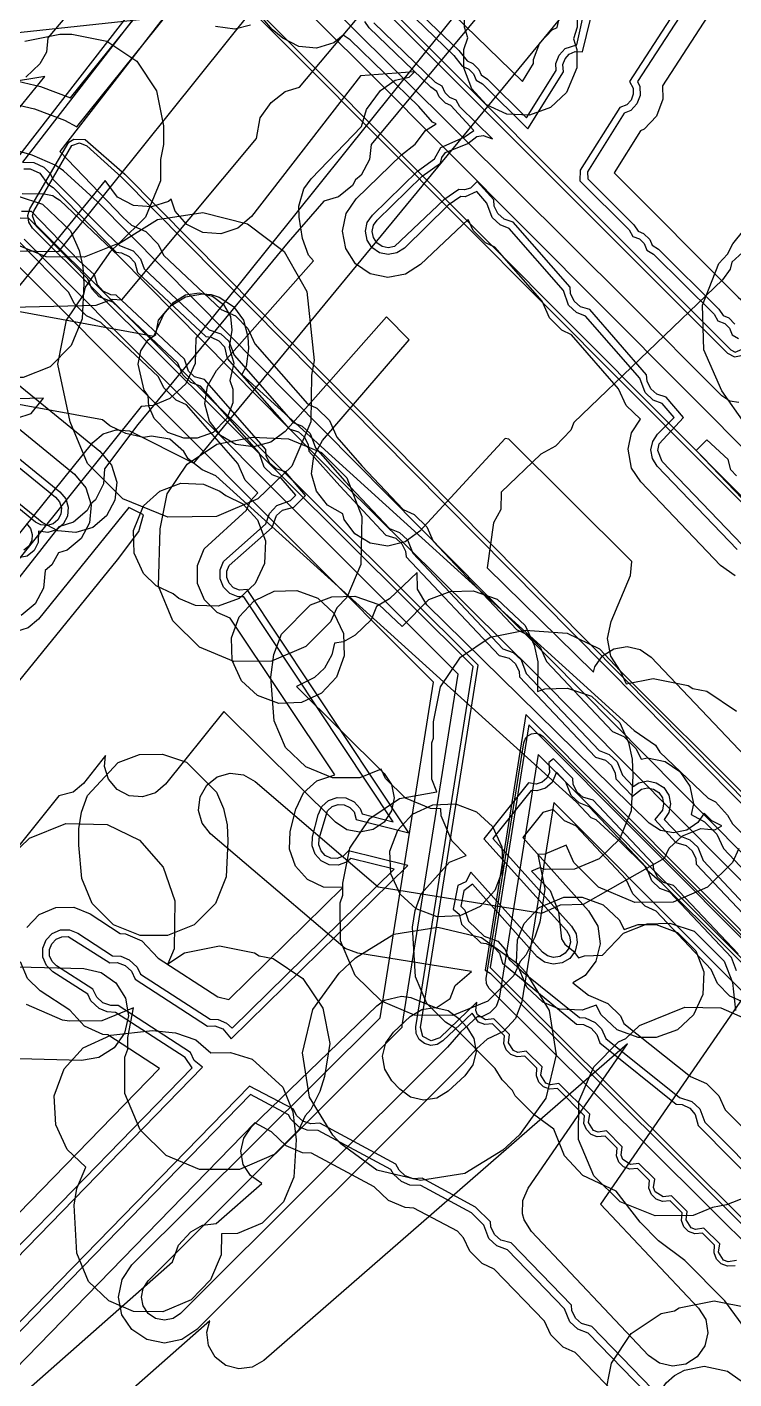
# Model space of a CAD drawing. Header units: metres. Extents: x -2677 to -840, y 169 to 1487.
# Drawn here: x -1924.6 to -1893.8, y 1337.7 to 1396.6 of the extents above; entities that cross this region are included whole.
import ezdxf

# ---------------------------------------------------------------- set-up
doc = ezdxf.new("R2010")
doc.units = ezdxf.units.M
doc.layers.add('AI_GREENING_EXCLUSIONS', color=1, linetype='Continuous')
doc.layers.add('AI_GREENING_LAWN', color=82, linetype='Continuous')

msp = doc.modelspace()

# ---------------------------------------------------------------- linework, layer by layer
at = {"layer": 'AI_GREENING_EXCLUSIONS'}
for points in [[(-1925.476, 1394.312), (-1923.991, 1393.963), (-1922.678, 1393.478), (-1918.168, 1399.091), (-1918.872, 1400.158), (-1919.544, 1401.436), (-1920.278, 1403.314), (-1920.448, 1404.092), (-1920.506, 1406.418), (-1920.439, 1407.752), (-1920.293, 1408.61), (-1919.544, 1410.682), (-1918.729, 1412.162), (-1917.283, 1414.255), (-1913.284, 1419.325), (-1911.389, 1421.484), (-1909.385, 1424.052), (-1900.704, 1434.663)], [(-1925.618, 1393.322), (-1924.255, 1392.998), (-1922.944, 1392.506), (-1922.412, 1392.212), (-1916.907, 1399.065), (-1917.655, 1400.099), (-1918.353, 1401.28), (-1919.146, 1403.097), (-1919.442, 1404.048), (-1919.507, 1406.368), (-1919.423, 1407.842), (-1919.312, 1408.42), (-1918.878, 1409.707), (-1918.331, 1410.898), (-1916.498, 1413.635), (-1912.499, 1418.705), (-1910.61, 1420.857), (-1908.606, 1423.425), (-1899.927, 1434.033)], [(-1892.952, 1434.435), (-1902.21, 1422.779), (-1902.508, 1422.527), (-1902.974, 1422.415), (-1903.113, 1422.136), (-1908.742, 1414.886), (-1909.306, 1414.307), (-1909.727, 1414.165), (-1909.804, 1413.702), (-1909.98, 1413.353), (-1917.377, 1403.961), (-1916.976, 1402.921), (-1916.477, 1401.921), (-1915.888, 1400.969), (-1915.211, 1400.076), (-1915.068, 1399.98), (-1911.657, 1396.556), (-1909.712, 1394.629), (-1827.238, 1311.821)], [(-1857.26, 1339.859), (-1857.897, 1340.299), (-1859.117, 1341.559), (-1860.163, 1343.166), (-1860.417, 1344.48), (-1876.19, 1360.751), (-1878.233, 1362.835), (-1879.752, 1363.151), (-1881.363, 1364.248), (-1887.015, 1369.998), (-1887.015, 1369.998), (-1888.084, 1371.627), (-1888.408, 1373.323), (-1891.296, 1376.44), (-1894.301, 1380.708), (-1895.092, 1382.492), (-1895.139, 1384.442), (-1894.437, 1386.262), (-1894.054, 1386.665), (-1893.82, 1387.112), (-1865.06, 1422.835)], [(-1912.744, 1401.062), (-1894.051, 1382.355), (-1893.758, 1382.2), (-1893.454, 1382.248), (-1893.275, 1382.397), (-1886.738, 1390.491), (-1901.031, 1421.418)], [(-1912.594, 1401.195), (-1893.917, 1382.504), (-1893.726, 1382.399), (-1893.424, 1382.531), (-1886.972, 1390.52), (-1901.212, 1421.334)], [(-1942.541, 1383.945), (-1921.573, 1384.447), (-1920.864, 1384.699), (-1920.448, 1384.678), (-1914.577, 1391.703), (-1914.413, 1392.598), (-1913.942, 1393.267), (-1913.336, 1393.756), (-1912.706, 1393.942), (-1900.805, 1408.106)], [(-1897.812, 1405.605), (-1909.581, 1391.444), (-1909.65, 1390.789), (-1910.022, 1390.103), (-1910.26, 1389.91), (-1910.397, 1389.659), (-1911.002, 1389.166), (-1911.644, 1388.975), (-1913.202, 1387.188), (-1919.745, 1379.241), (-1921.198, 1377.314), (-1921.248, 1376.657), (-1921.6, 1375.961), (-1921.833, 1375.762), (-1921.961, 1375.506), (-1922.552, 1374.996), (-1923.188, 1374.786), (-1929.447, 1366.834)], [(-1913.027, 1403.94), (-1902.996, 1394.194), (-1902.511, 1394.967), (-1902.516, 1395.143), (-1902.238, 1395.872), (-1901.702, 1396.439), (-1901.476, 1396.54), (-1901.197, 1397.794)], [(-1926.411, 1372.645), (-1921.709, 1378.468), (-1921.259, 1378.843), (-1920.701, 1379.017), (-1920.118, 1378.964), (-1917.316, 1377.557), (-1898.298, 1400.636), (-1899.312, 1401.293), (-1900.277, 1401.122), (-1901.115, 1401.315), (-1901.847, 1401.689), (-1902.359, 1402.238), (-1920.431, 1399.912), (-1923.676, 1396.083), (-1923.733, 1395.468), (-1924.017, 1394.956), (-1924.629, 1394.371)], [(-1892.845, 1402.632), (-1898.322, 1394.191), (-1898.167, 1393.902), (-1898.16, 1393.629), (-1898.257, 1393.373), (-1898.444, 1393.175), (-1898.748, 1393.062), (-1900.47, 1390.318), (-1900.489, 1389.865), (-1898.344, 1387.73), (-1898.179, 1387.441), (-1897.895, 1387.332), (-1897.69, 1387.132), (-1897.57, 1386.836), (-1897.281, 1386.672), (-1894.638, 1384.052), (-1894.472, 1383.763), (-1894.17, 1383.642), (-1893.97, 1383.437), (-1893.86, 1383.159), (-1893.571, 1382.997)], [(-1892.689, 1402.321), (-1897.971, 1394.182), (-1897.875, 1393.969), (-1897.864, 1393.579), (-1898.003, 1393.214), (-1898.271, 1392.93), (-1898.556, 1392.802), (-1900.153, 1390.259), (-1900.144, 1389.945), (-1898.132, 1387.943), (-1897.952, 1387.674), (-1897.712, 1387.57), (-1897.442, 1387.3), (-1897.339, 1387.064), (-1897.069, 1386.885), (-1894.427, 1384.265), (-1894.246, 1383.997), (-1894.002, 1383.891), (-1893.732, 1383.621)], [(-1893.557, 1380.201), (-1893.962, 1380.268), (-1894.307, 1380.492), (-1898.415, 1384.619), (-1915.664, 1401.78)], [(-1916.806, 1401.454), (-1925.444, 1390.296)], [(-1892.078, 1401.425), (-1896.895, 1394.003), (-1896.878, 1393.412), (-1897.156, 1392.682), (-1897.692, 1392.115), (-1897.852, 1392.043), (-1898.999, 1390.216), (-1893.597, 1384.789), (-1892.99, 1384.267), (-1892.003, 1385.488), (-1891.641, 1386.32), (-1891.101, 1386.86), (-1890.765, 1387.021), (-1888.834, 1389.411), (-1888.472, 1390.243), (-1887.932, 1390.783), (-1887.262, 1391.084), (-1885.553, 1393.212), (-1885.19, 1394.05), (-1884.65, 1394.59), (-1884.319, 1394.749), (-1882.396, 1397.144)], [(-1917.803, 1399.69), (-1924.772, 1390.674), (-1924.288, 1390.655), (-1923.847, 1390.45), (-1923.577, 1390.18), (-1923.453, 1389.934), (-1921.102, 1387.566), (-1920.549, 1387.042), (-1919.96, 1386.817), (-1919.636, 1386.468), (-1919.47, 1386.03), (-1916.641, 1383.37), (-1916.131, 1383.199), (-1915.781, 1382.875), (-1915.557, 1382.268), (-1912.979, 1379.337), (-1912.583, 1379.179), (-1912.234, 1378.855), (-1912.01, 1378.227), (-1910.732, 1376.776), (-1908.784, 1374.713), (-1908.343, 1374.546), (-1907.994, 1374.222), (-1907.769, 1373.636), (-1903.84, 1369.479), (-1903.398, 1369.311), (-1903.049, 1368.988), (-1902.825, 1368.402), (-1899.65, 1365.044), (-1899.209, 1364.877), (-1898.86, 1364.553), (-1898.635, 1363.967), (-1898.17, 1363.479), (-1897.925, 1363.643), (-1897.543, 1363.719), (-1897.16, 1363.643), (-1896.835, 1363.427), (-1896.618, 1363.102), (-1896.542, 1362.72), (-1896.618, 1362.337), (-1896.814, 1362.043), (-1896.138, 1361.326), (-1895.697, 1361.159), (-1895.347, 1360.835), (-1895.123, 1360.249), (-1892.438, 1357.41)], [(-1827.457, 1309.624), (-1916.327, 1398.827)], [(-1827.315, 1309.765), (-1916.185, 1398.968)], [(-1905.384, 1397.773), (-1917.23, 1383.001), (-1917.247, 1381.902), (-1917.656, 1381.02), (-1918.355, 1380.373), (-1919.078, 1380.071), (-1919.612, 1380.032), (-1952.637, 1338.85)], [(-1917.954, 1397.86), (-1923.148, 1391.14), (-1920.399, 1388.277), (-1920.03, 1387.93), (-1919.401, 1387.647), (-1918.861, 1387.106), (-1918.638, 1386.622), (-1916.121, 1384.258), (-1915.492, 1383.975), (-1914.952, 1383.434), (-1914.651, 1382.762), (-1912.358, 1380.147), (-1911.945, 1379.954), (-1911.405, 1379.414), (-1911.082, 1378.692), (-1909.993, 1377.449), (-1908.195, 1375.546), (-1907.705, 1375.321), (-1907.164, 1374.781), (-1906.884, 1374.159), (-1903.25, 1370.312), (-1902.76, 1370.087), (-1902.22, 1369.547), (-1901.939, 1368.925), (-1899.061, 1365.878), (-1898.571, 1365.653), (-1898.031, 1365.112), (-1897.822, 1364.663), (-1897.543, 1364.719), (-1896.778, 1364.567), (-1896.129, 1364.134), (-1895.695, 1363.486), (-1895.542, 1362.72), (-1895.635, 1362.252), (-1895.058, 1361.934), (-1894.518, 1361.394), (-1894.237, 1360.772), (-1891.849, 1358.244)], [(-1908.492, 1397.755), (-1905.974, 1395.324), (-1905.623, 1394.85), (-1905.324, 1394.729), (-1905.124, 1394.525), (-1905.014, 1394.244), (-1904.725, 1394.081), (-1902.76, 1392.125), (-1901.204, 1394.603), (-1901.234, 1394.926), (-1901.137, 1395.181), (-1900.949, 1395.379), (-1900.7, 1395.491), (-1900.376, 1395.48), (-1899.859, 1397.61)], [(-1908.284, 1397.97), (-1905.765, 1395.539), (-1905.396, 1395.083), (-1905.156, 1394.978), (-1904.886, 1394.708), (-1904.783, 1394.473), (-1904.513, 1394.293), (-1902.814, 1392.602), (-1901.521, 1394.663), (-1901.53, 1394.976), (-1901.391, 1395.34), (-1901.123, 1395.624), (-1900.616, 1395.788), (-1900.261, 1397.423)], [(-1939.538, 1387.033), (-1923.19, 1386.776), (-1914.661, 1397.405), (-1926.882, 1396.099)], [(-1900.6, 1397.346), (-1900.6, 1396.554), (-1900.772, 1396.041), (-1900.62, 1395.576), (-1900.62, 1394.784), (-1901.068, 1393.708), (-1901.767, 1393.061), (-1902.684, 1392.72), (-1903.67, 1392.759), (-1904.552, 1393.168), (-1905.199, 1393.867), (-1905.54, 1394.784), (-1905.54, 1395.576), (-1905.368, 1396.089), (-1905.52, 1396.554), (-1905.52, 1397.346)], [(-1914.836, 1396.643), (-1915.52, 1396.468), (-1916.366, 1396.589)], [(-1893.721, 1372.658), (-1894.36, 1373.106), (-1897.837, 1376.743), (-1898.233, 1377.347), (-1898.39, 1378.17), (-1898.244, 1378.878), (-1897.848, 1379.479), (-1898.478, 1380.077), (-1898.802, 1380.803), (-1900.86, 1383.158), (-1901.269, 1383.35), (-1901.81, 1383.89), (-1902.134, 1384.617), (-1904.192, 1386.972), (-1904.601, 1387.164), (-1905.142, 1387.704), (-1905.361, 1388.181), (-1907.436, 1386.219), (-1908.09, 1385.793), (-1908.857, 1385.65), (-1909.621, 1385.811), (-1910.264, 1386.252), (-1910.69, 1386.906), (-1910.833, 1387.673), (-1910.672, 1388.437), (-1910.231, 1389.08), (-1908.268, 1390.997), (-1907.665, 1391.453), (-1907.216, 1392.056), (-1906.744, 1392.337), (-1906.904, 1392.42), (-1907.507, 1393.102), (-1910.499, 1396.002), (-1910.806, 1396.213), (-1911.214, 1395.873), (-1911.959, 1395.641), (-1912.737, 1395.712), (-1913.427, 1396.075), (-1913.897, 1396.455), (-1914.29, 1396.915)], [(-1893.637, 1373.797), (-1897.114, 1377.434), (-1897.323, 1377.763), (-1897.391, 1378.148), (-1897.317, 1378.501), (-1897.103, 1378.827), (-1896.384, 1379.556), (-1896.905, 1380.154), (-1897.299, 1380.312), (-1897.649, 1380.636), (-1897.873, 1381.266), (-1900.237, 1383.968), (-1900.631, 1384.126), (-1900.981, 1384.449), (-1901.205, 1385.079), (-1903.569, 1387.782), (-1903.963, 1387.939), (-1904.312, 1388.263), (-1904.537, 1388.893), (-1904.979, 1389.393), (-1905.49, 1389.167), (-1905.674, 1389.185), (-1906.23, 1388.795), (-1908.135, 1386.934), (-1908.462, 1386.721), (-1908.845, 1386.649), (-1909.227, 1386.73), (-1909.549, 1386.951), (-1909.762, 1387.278), (-1909.833, 1387.661), (-1909.753, 1388.043), (-1909.532, 1388.365), (-1907.569, 1390.282), (-1906.824, 1390.821), (-1906.546, 1391.313), (-1905.529, 1391.756), (-1905.104, 1392.06), (-1906.105, 1393.145), (-1906.345, 1393.249), (-1906.615, 1393.519), (-1906.717, 1393.754), (-1906.987, 1393.934), (-1909.673, 1396.532), (-1909.856, 1396.796)], [(-1893.42, 1374.004), (-1896.897, 1377.641), (-1897.091, 1378.12), (-1897.031, 1378.407), (-1895.97, 1379.549), (-1896.728, 1380.435), (-1897.131, 1380.561), (-1897.4, 1380.803), (-1897.559, 1381.135), (-1897.579, 1381.411), (-1900.06, 1384.249), (-1900.463, 1384.374), (-1900.732, 1384.617), (-1900.891, 1384.949), (-1900.911, 1385.224), (-1903.392, 1388.063), (-1903.795, 1388.188), (-1904.064, 1388.431), (-1904.223, 1388.763), (-1904.243, 1389.038), (-1904.959, 1389.826), (-1905.258, 1389.544), (-1905.52, 1389.465), (-1905.763, 1389.489), (-1906.422, 1389.026), (-1908.573, 1387), (-1908.842, 1386.949), (-1909.109, 1387.006), (-1909.334, 1387.16), (-1909.483, 1387.389), (-1909.533, 1387.658), (-1909.477, 1387.925), (-1909.323, 1388.15), (-1907.36, 1390.067), (-1906.568, 1390.635), (-1906.508, 1390.872), (-1906.345, 1391.091), (-1905.369, 1391.494), (-1904.972, 1391.795), (-1904.702, 1391.841), (-1904.301, 1391.684), (-1905.713, 1393.089), (-1905.877, 1393.378), (-1906.161, 1393.487), (-1906.366, 1393.687), (-1906.486, 1393.983), (-1906.776, 1394.147), (-1909.464, 1396.747)], [(-1924.681, 1395.951), (-1923.15, 1396.255), (-1922.628, 1396.25), (-1921.097, 1395.946), (-1919.8, 1395.078), (-1918.932, 1393.781), (-1918.628, 1392.25), (-1918.628, 1391.444), (-1918.759, 1390.785), (-1918.759, 1389.86), (-1919.422, 1388.274), (-1920.566, 1387.151), (-1922.088, 1386.531), (-1923.749, 1386.547), (-1925.194, 1387.151)], [(-1893.102, 1362.891), (-1898.712, 1368.502), (-1899.139, 1369.155), (-1899.284, 1369.922), (-1899.132, 1370.668), (-1898.282, 1372.664), (-1898.23, 1373.274), (-1903.58, 1378.608), (-1903.747, 1378.632), (-1907.468, 1374.593), (-1908.099, 1374.133), (-1908.857, 1373.95), (-1909.628, 1374.071), (-1910.294, 1374.477), (-1910.754, 1375.108), (-1910.812, 1375.349), (-1911.488, 1375.731), (-1911.969, 1376.346), (-1912.178, 1377.098), (-1912.083, 1377.873), (-1911.699, 1378.552), (-1907.922, 1382.938), (-1908.921, 1383.934), (-1913.331, 1378.947), (-1913.952, 1378.474), (-1914.707, 1378.275), (-1915.48, 1378.38), (-1916.154, 1378.773), (-1916.627, 1379.394), (-1916.826, 1380.149), (-1916.72, 1380.922), (-1916.327, 1381.596), (-1912.098, 1386.379), (-1912.316, 1386.619), (-1912.581, 1387.352), (-1912.721, 1388.276), (-1912.735, 1388.761), (-1912.513, 1389.509), (-1912.198, 1389.949), (-1910.003, 1392.225), (-1909.789, 1392.969), (-1909.178, 1393.801), (-1908.537, 1394.246), (-1907.925, 1394.379), (-1907.702, 1394.61), (-1910.041, 1394.441), (-1914.804, 1388.309), (-1915.394, 1387.798), (-1916.134, 1387.551), (-1916.913, 1387.607), (-1917.611, 1387.956), (-1918.122, 1388.546), (-1918.296, 1389.069), (-1918.417, 1388.966), (-1919.16, 1388.728), (-1919.938, 1388.792), (-1920.632, 1389.149), (-1921.178, 1389.873), (-1925.289, 1384.83)], [(-1929.108, 1387.9), (-1923.804, 1394.406), (-1928.826, 1393.572)], [(-1893.727, 1342.602), (-1894.061, 1342.574), (-1894.333, 1342.678), (-1894.54, 1342.883), (-1894.644, 1343.155), (-1894.618, 1343.49), (-1895.143, 1344.013), (-1895.478, 1343.985), (-1895.75, 1344.089), (-1895.956, 1344.295), (-1896.061, 1344.566), (-1896.035, 1344.901), (-1896.56, 1345.425), (-1896.895, 1345.397), (-1897.167, 1345.501), (-1897.373, 1345.706), (-1897.478, 1345.978), (-1897.452, 1346.313), (-1897.977, 1346.836), (-1898.312, 1346.809), (-1898.584, 1346.912), (-1898.79, 1347.118), (-1898.895, 1347.389), (-1898.868, 1347.725), (-1899.394, 1348.248), (-1899.729, 1348.22), (-1900.001, 1348.324), (-1900.207, 1348.53), (-1900.312, 1348.801), (-1900.285, 1349.136), (-1901.468, 1350.315), (-1901.803, 1350.287), (-1902.075, 1350.391), (-1902.281, 1350.596), (-1902.386, 1350.868), (-1902.36, 1351.203), (-1902.885, 1351.726), (-1903.22, 1351.698), (-1903.492, 1351.802), (-1903.698, 1352.008), (-1903.803, 1352.279), (-1903.776, 1352.614), (-1904.302, 1353.138), (-1904.637, 1353.11), (-1904.909, 1353.214), (-1905.185, 1353.601), (-1906.456, 1352.39), (-1906.702, 1352.238), (-1906.987, 1352.198), (-1907.265, 1352.277), (-1907.487, 1352.461), (-1907.616, 1352.718), (-1907.63, 1353.006), (-1905.136, 1368.699), (-1924.339, 1387.801), (-1924.502, 1388.055), (-1924.543, 1388.354), (-1924.454, 1388.643), (-1922.751, 1391.551), (-1922.534, 1391.675), (-1922.043, 1391.664), (-1920.323, 1390.156), (-1859.795, 1329.03)], [(-1861.037, 1327.868), (-1921.513, 1388.942), (-1921.513, 1388.942), (-1922.995, 1390.292), (-1923.352, 1390.536), (-1924.36, 1390.972), (-1925.412, 1391.285)], [(-1893.667, 1342.825), (-1894.031, 1342.771), (-1894.225, 1342.846), (-1894.447, 1343.186), (-1894.395, 1343.55), (-1895.084, 1344.236), (-1895.447, 1344.183), (-1895.642, 1344.257), (-1895.864, 1344.598), (-1895.812, 1344.961), (-1896.501, 1345.648), (-1896.864, 1345.595), (-1897.206, 1345.816), (-1897.281, 1346.01), (-1897.229, 1346.373), (-1897.918, 1347.06), (-1898.281, 1347.006), (-1898.623, 1347.227), (-1898.697, 1347.421), (-1898.645, 1347.785), (-1899.334, 1348.471), (-1899.698, 1348.418), (-1899.892, 1348.492), (-1900.114, 1348.833), (-1900.062, 1349.196), (-1901.409, 1350.538), (-1901.772, 1350.484), (-1901.966, 1350.559), (-1902.189, 1350.899), (-1902.137, 1351.263), (-1902.826, 1351.949), (-1903.189, 1351.896), (-1903.383, 1351.97), (-1903.605, 1352.311), (-1903.553, 1352.674), (-1904.242, 1353.361), (-1904.606, 1353.308), (-1904.947, 1353.529), (-1905.022, 1353.723), (-1904.972, 1354.08), (-1906.594, 1352.534), (-1906.973, 1352.398), (-1907.33, 1352.585), (-1907.433, 1352.975), (-1904.922, 1368.768), (-1924.198, 1387.943), (-1924.343, 1388.338), (-1924.28, 1388.544), (-1922.623, 1391.398), (-1922.292, 1391.514), (-1921.966, 1391.384), (-1920.465, 1390.016), (-1859.937, 1328.889)], [(-1924.721, 1390.38), (-1924.444, 1390.38), (-1924.015, 1390.201), (-1923.686, 1389.728), (-1923.442, 1389.567), (-1920.7, 1386.748), (-1920.46, 1386.728), (-1920.128, 1386.569), (-1919.885, 1386.3), (-1919.76, 1385.864), (-1916.792, 1383.076), (-1916.551, 1383.056), (-1916.219, 1382.897), (-1915.977, 1382.628), (-1915.851, 1382.123), (-1913.156, 1379.055), (-1912.751, 1378.93), (-1912.483, 1378.687), (-1912.323, 1378.355), (-1912.304, 1378.082), (-1910.954, 1376.574), (-1908.949, 1374.422), (-1908.511, 1374.297), (-1908.242, 1374.054), (-1908.083, 1373.722), (-1908.063, 1373.484), (-1904.005, 1369.188), (-1903.566, 1369.063), (-1903.298, 1368.82), (-1903.138, 1368.488), (-1903.119, 1368.25), (-1899.815, 1364.754), (-1899.377, 1364.628), (-1899.108, 1364.386), (-1898.949, 1364.053), (-1898.929, 1363.815), (-1898.189, 1363.062), (-1897.81, 1363.366), (-1897.542, 1363.419), (-1897.275, 1363.366), (-1897.047, 1363.214), (-1896.895, 1362.987), (-1896.842, 1362.719), (-1896.895, 1362.452), (-1897.227, 1362.044), (-1896.303, 1361.035), (-1895.864, 1360.91), (-1895.596, 1360.667), (-1895.436, 1360.335), (-1895.417, 1360.097), (-1892.603, 1357.119)], [(-1924.784, 1389.303), (-1923.838, 1389.297), (-1923.471, 1389.224), (-1923.467, 1389.222), (-1923.461, 1389.221), (-1923.377, 1389.164), (-1923.156, 1389.022), (-1920.585, 1386.579), (-1910.809, 1376.692), (-1902.458, 1368.429), (-1877.573, 1343.373), (-1865.905, 1331.738)], [(-1930.39, 1337.86), (-1917.386, 1351.215), (-1917.688, 1351.67), (-1920.719, 1353.638), (-1921.081, 1353.658), (-1921.442, 1353.809), (-1921.792, 1354.133), (-1921.936, 1354.429), (-1923.455, 1355.409), (-1923.734, 1355.682), (-1923.888, 1356.04), (-1923.893, 1356.43), (-1923.749, 1356.793), (-1923.476, 1357.072), (-1923.118, 1357.226), (-1922.728, 1357.231), (-1922.365, 1357.087), (-1920.853, 1356.099), (-1920.491, 1356.079), (-1920.13, 1355.928), (-1919.78, 1355.604), (-1919.636, 1355.308), (-1916.605, 1353.34), (-1916.243, 1353.32), (-1915.882, 1353.169), (-1915.635, 1352.948), (-1908.579, 1359.871), (-1910.468, 1360.345), (-1910.653, 1360.178), (-1911.02, 1360.047), (-1911.41, 1360.066), (-1911.763, 1360.233), (-1912.025, 1360.522), (-1912.156, 1360.89), (-1912.137, 1361.279), (-1911.893, 1362.249), (-1911.726, 1362.602), (-1911.437, 1362.864), (-1911.07, 1362.995), (-1910.68, 1362.976), (-1910.327, 1362.809), (-1910.065, 1362.52), (-1909.982, 1362.285), (-1908.622, 1361.944), (-1915.135, 1371.735), (-1915.384, 1371.735), (-1915.744, 1371.884), (-1916.021, 1372.16), (-1916.17, 1372.52), (-1916.17, 1372.91), (-1916.021, 1373.271), (-1914.18, 1374.925), (-1914.013, 1375.364), (-1913.69, 1375.714), (-1913.102, 1375.938), (-1912.86, 1376.169), (-1913.5, 1376.902), (-1913.896, 1377.06), (-1914.246, 1377.383), (-1914.47, 1378.011), (-1917.023, 1380.917), (-1917.444, 1381.08), (-1917.793, 1381.404), (-1918.013, 1381.921), (-1920.842, 1384.581), (-1921.432, 1384.806), (-1921.755, 1385.155), (-1921.922, 1385.593), (-1924.499, 1388.214), (-1924.878, 1388.233)], [(-1930.175, 1337.651), (-1916.926, 1351.257), (-1917.295, 1351.541), (-1917.459, 1351.895), (-1920.608, 1353.94), (-1920.925, 1353.932), (-1921.275, 1354.058), (-1921.543, 1354.3), (-1921.707, 1354.654), (-1923.291, 1355.661), (-1923.487, 1355.852), (-1923.595, 1356.103), (-1923.598, 1356.376), (-1923.497, 1356.629), (-1923.306, 1356.825), (-1923.055, 1356.933), (-1922.782, 1356.936), (-1920.965, 1355.797), (-1920.648, 1355.805), (-1920.297, 1355.679), (-1920.029, 1355.437), (-1919.865, 1355.083), (-1916.717, 1353.038), (-1916.4, 1353.046), (-1916.05, 1352.92), (-1915.68, 1352.484), (-1907.987, 1360.032), (-1910.575, 1360.681), (-1910.807, 1360.435), (-1911.064, 1360.344), (-1911.337, 1360.357), (-1911.584, 1360.474), (-1911.767, 1360.676), (-1911.859, 1360.934), (-1911.846, 1361.206), (-1911.485, 1362.423), (-1911.283, 1362.607), (-1911.026, 1362.698), (-1910.753, 1362.685), (-1910.506, 1362.568), (-1910.323, 1362.366), (-1910.234, 1362.039), (-1907.945, 1361.465), (-1914.989, 1372.056), (-1915.326, 1372.029), (-1915.578, 1372.134), (-1915.771, 1372.327), (-1915.876, 1372.579), (-1915.876, 1372.852), (-1915.772, 1373.104), (-1913.89, 1374.759), (-1913.711, 1375.276), (-1913.442, 1375.519), (-1912.95, 1375.644), (-1912.444, 1376.15), (-1913.323, 1377.183), (-1913.728, 1377.308), (-1913.997, 1377.551), (-1914.156, 1377.883), (-1914.176, 1378.157), (-1916.852, 1381.203), (-1917.276, 1381.329), (-1917.545, 1381.572), (-1917.723, 1382.087), (-1920.691, 1384.875), (-1920.932, 1384.895), (-1921.264, 1385.054), (-1921.506, 1385.323), (-1921.632, 1385.759), (-1922.31, 1386.369), (-1924.379, 1388.521), (-1924.819, 1388.528)], [(-1892.432, 1387.627), (-1893.866, 1386.322), (-1893.934, 1386.019), (-1894.268, 1385.542), (-1900.75, 1379.335), (-1900.881, 1378.996), (-1901.544, 1378.299), (-1902.188, 1377.959), (-1903.925, 1376.294), (-1903.937, 1375.543), (-1904.257, 1374.96), (-1904.522, 1373.001), (-1899.892, 1368.459), (-1899.841, 1368.685), (-1899.503, 1369.162), (-1899.008, 1369.475), (-1898.431, 1369.574), (-1897.86, 1369.444), (-1897.382, 1369.106), (-1893.015, 1364.501)], [(-1924.587, 1357.337), (-1924.043, 1357.896), (-1923.326, 1358.204), (-1922.545, 1358.214), (-1921.821, 1357.925), (-1920.518, 1357.079), (-1920.293, 1357.059), (-1919.571, 1356.757), (-1918.865, 1356.005), (-1916.27, 1354.32), (-1915.792, 1354.194), (-1910.814, 1359.079), (-1911.654, 1359.096), (-1912.359, 1359.43), (-1912.883, 1360.009), (-1913.145, 1360.744), (-1913.107, 1361.523), (-1912.863, 1362.493), (-1912.529, 1363.198), (-1911.951, 1363.722), (-1911.171, 1363.982), (-1915.721, 1370.813), (-1916.299, 1371.052), (-1916.852, 1371.603), (-1917.151, 1372.324), (-1917.151, 1373.105), (-1916.853, 1373.826), (-1915.013, 1375.516), (-1914.842, 1375.923), (-1914.518, 1376.273), (-1915.075, 1376.824), (-1915.397, 1377.546), (-1917.633, 1380.096), (-1918.082, 1380.305), (-1918.622, 1380.845), (-1918.845, 1381.329), (-1921.362, 1383.693), (-1921.991, 1383.976), (-1922.531, 1384.517), (-1922.754, 1385.001), (-1924.944, 1387.234)], [(-1862.56, 1325.054), (-1902.306, 1364.876), (-1904.006, 1354.262), (-1904.142, 1353.896), (-1904.407, 1353.61), (-1904.762, 1353.447), (-1904.958, 1353.44), (-1905.67, 1352.793), (-1906.263, 1352.125), (-1917.886, 1340.523), (-1918.211, 1340.306), (-1918.594, 1340.23), (-1918.976, 1340.307), (-1919.301, 1340.524), (-1919.517, 1340.848), (-1919.593, 1341.231), (-1919.516, 1341.614), (-1919.299, 1341.938), (-1908.227, 1352.991), (-1908.229, 1353.06), (-1905.795, 1368.372), (-1924.709, 1387.323)], [(-1933.66, 1385.784), (-1919.054, 1383.099), (-1918.618, 1384.059), (-1918.301, 1384.425), (-1917.667, 1384.813), (-1916.934, 1384.942), (-1916.562, 1384.902), (-1916.206, 1384.795), (-1915.581, 1384.391), (-1915.147, 1383.787), (-1914.963, 1383.067), (-1914.931, 1382.551), (-1915.035, 1381.778), (-1915.225, 1381.43), (-1898.122, 1365.92), (-1897.191, 1365.283), (-1897.011, 1364.966), (-1894.9, 1362.974), (-1894.574, 1362.814), (-1894.059, 1362.227), (-1893.842, 1361.852), (-1880.065, 1348.139)], [(-1933.66, 1385.784), (-1919.054, 1383.099), (-1918.618, 1384.059), (-1918.301, 1384.425), (-1917.667, 1384.813), (-1916.934, 1384.942), (-1916.562, 1384.902), (-1916.206, 1384.795), (-1915.581, 1384.391), (-1915.147, 1383.787), (-1914.963, 1383.067), (-1914.931, 1382.551), (-1915.035, 1381.778), (-1915.225, 1381.43), (-1898.122, 1365.92), (-1897.191, 1365.283), (-1897.011, 1364.966), (-1894.9, 1362.974), (-1894.574, 1362.814), (-1894.059, 1362.227), (-1893.842, 1361.852), (-1880.065, 1348.139)], [(-1863.816, 1324.897), (-1901.628, 1362.782), (-1903.019, 1354.103), (-1903.29, 1353.372), (-1903.821, 1352.8), (-1904.53, 1352.474), (-1904.535, 1352.474), (-1904.98, 1352.069), (-1905.557, 1351.417), (-1917.18, 1339.815), (-1917.829, 1339.382), (-1918.595, 1339.23), (-1919.36, 1339.383), (-1920.008, 1339.817), (-1920.441, 1340.467), (-1920.593, 1341.232), (-1920.44, 1341.997), (-1920.006, 1342.646), (-1909.188, 1353.399), (-1906.863, 1368.026), (-1925.049, 1386.247)], [(-1882.846, 1345.263), (-1896.914, 1359.266), (-1897.564, 1359.816), (-1897.658, 1360.006), (-1898.712, 1361.056), (-1899.779, 1362.023), (-1900.004, 1362.118), (-1900.634, 1362.798), (-1916.355, 1377.005), (-1916.948, 1377.274), (-1917.564, 1377.753), (-1917.744, 1378.07), (-1918.349, 1378.61), (-1918.349, 1378.61), (-1919.148, 1378.737), (-1919.506, 1378.676), (-1920.267, 1378.85), (-1920.972, 1379.184), (-1921.289, 1379.443), (-1934.079, 1381.794)], [(-1882.846, 1345.263), (-1896.914, 1359.266), (-1897.564, 1359.816), (-1897.658, 1360.006), (-1898.712, 1361.056), (-1899.779, 1362.023), (-1900.004, 1362.118), (-1900.634, 1362.798), (-1916.355, 1377.005), (-1916.948, 1377.274), (-1917.564, 1377.753), (-1917.744, 1378.07), (-1918.349, 1378.61), (-1918.349, 1378.61), (-1919.148, 1378.737), (-1919.506, 1378.676), (-1920.267, 1378.85), (-1920.972, 1379.184), (-1921.289, 1379.443), (-1934.079, 1381.794)], [(-1926.241, 1382.021), (-1921.399, 1378.077), (-1920.901, 1377.476), (-1920.672, 1376.73), (-1920.746, 1375.953), (-1921.111, 1375.263), (-1921.712, 1374.766), (-1922.458, 1374.537), (-1923.235, 1374.61), (-1923.925, 1374.976), (-1929.507, 1379.523)], [(-1927.739, 1381.347), (-1922.511, 1377.089), (-1922.013, 1376.488), (-1921.784, 1375.742), (-1921.858, 1374.965), (-1922.223, 1374.275), (-1922.824, 1373.778), (-1923.214, 1373.658), (-1923.496, 1373.127), (-1923.794, 1372.88), (-1923.866, 1372.116), (-1924.231, 1371.427), (-1924.833, 1370.929)], [(-1929.129, 1380.803), (-1923.332, 1376.081), (-1923.158, 1375.871), (-1923.077, 1375.609), (-1923.103, 1375.338), (-1923.231, 1375.096), (-1923.442, 1374.922), (-1923.703, 1374.842), (-1923.975, 1374.868), (-1924.216, 1374.996), (-1930.437, 1380.089)], [(-1928.808, 1380.928), (-1923.142, 1376.314), (-1922.894, 1376.013), (-1922.779, 1375.64), (-1922.816, 1375.252), (-1922.998, 1374.907), (-1923.299, 1374.658), (-1923.672, 1374.543), (-1924.083, 1374.592), (-1924.089, 1374.103), (-1924.271, 1373.758), (-1924.572, 1373.509), (-1925.105, 1373.41)], [(-1925.02, 1379.516), (-1924.395, 1379.72), (-1923.867, 1380.391), (-1942.446, 1379.946)], [(-1893.666, 1377.003), (-1893.909, 1377.272), (-1894.034, 1377.718), (-1894.96, 1378.579), (-1895.415, 1378.117), (-1892.408, 1374.971)], [(-1925.522, 1367.34), (-1920.636, 1373.355), (-1919.714, 1374.585), (-1919.509, 1375.31), (-1920.141, 1375.634), (-1924.076, 1370.76), (-1924.526, 1370.386), (-1925.085, 1370.211)], [(-1924.605, 1374.932), (-1924.431, 1374.722), (-1924.35, 1374.461), (-1924.376, 1374.189), (-1924.504, 1373.947), (-1924.714, 1373.773)], [(-1932.266, 1330.408), (-1918.233, 1342.767), (-1917.985, 1343.5), (-1917.443, 1344.078), (-1916.937, 1344.372), (-1916.331, 1344.443), (-1914.35, 1346.188), (-1914.841, 1346.524), (-1915.158, 1347.016), (-1915.262, 1347.592), (-1915.138, 1348.164), (-1914.804, 1348.645), (-1909.334, 1353.927), (-1908.998, 1354.171), (-1908.265, 1354.348), (-1907.856, 1354.283), (-1906.753, 1353.83), (-1906.148, 1354.234), (-1905.924, 1354.809), (-1905.216, 1355.415), (-1910.166, 1356.217), (-1910.714, 1356.421), (-1916.584, 1361.414), (-1916.946, 1361.874), (-1917.105, 1362.437), (-1917.036, 1363.019), (-1916.75, 1363.529), (-1916.29, 1363.891), (-1915.727, 1364.05), (-1915.146, 1363.981), (-1914.635, 1363.695), (-1909.271, 1359.111), (-1902.148, 1357.958), (-1901.331, 1358.326), (-1900.332, 1358.345), (-1896.797, 1360.351), (-1896.602, 1360.786), (-1896.011, 1361.327), (-1895.214, 1361.648), (-1894.606, 1361.593), (-1894.304, 1361.765), (-1894.735, 1361.98), (-1895.079, 1362.318), (-1895.351, 1361.902), (-1895.834, 1361.572), (-1896.407, 1361.453), (-1896.982, 1361.561), (-1897.472, 1361.882), (-1907.159, 1371.386), (-1907.559, 1372.073), (-1907.577, 1372.798), (-1908.778, 1371.648), (-1909.354, 1371.32), (-1909.59, 1370.73), (-1910.283, 1370.064), (-1910.79, 1369.772), (-1911.174, 1369.722), (-1911.296, 1369.219), (-1911.619, 1368.631), (-1912.047, 1368.231), (-1912.836, 1367.833), (-1909.023, 1364.045), (-1908.697, 1363.56), (-1908.58, 1362.986), (-1908.693, 1362.412), (-1909.016, 1361.924), (-1909.502, 1361.597), (-1910.076, 1361.481), (-1910.65, 1361.594), (-1911.138, 1361.917), (-1915.999, 1366.746), (-1918.539, 1363.577), (-1918.987, 1363.2), (-1919.545, 1363.024), (-1920.128, 1363.074), (-1920.647, 1363.344), (-1921.024, 1363.792), (-1921.2, 1364.35), (-1921.159, 1364.827), (-1922.12, 1363.611), (-1922.569, 1363.235), (-1923.191, 1363.064), (-1931.313, 1352.933)], [(-1893.299, 1339.879), (-1894.175, 1341.066), (-1895.917, 1342.827), (-1897.058, 1343.691), (-1897.868, 1344.501), (-1898.905, 1345.849), (-1900.364, 1346.525), (-1901.158, 1347.391), (-1901.622, 1348.55), (-1902.493, 1349.189), (-1903.303, 1349.999), (-1903.419, 1350.228), (-1903.868, 1350.695), (-1904.179, 1351.187), (-1905.922, 1352.947), (-1906.347, 1353.217), (-1907.157, 1354.027), (-1907.655, 1355.178), (-1907.787, 1357.349), (-1907.67, 1358.076), (-1907.409, 1358.8), (-1906.171, 1360.173), (-1906.171, 1360.173), (-1905.447, 1360.465), (-1906.075, 1361.115), (-1906.529, 1362.198), (-1906.545, 1362.504), (-1907.002, 1362.521), (-1908.086, 1362.974), (-1908.963, 1363.829), (-1909.148, 1364.23), (-1910.08, 1363.857), (-1911.268, 1363.857), (-1912.433, 1364.327), (-1913.31, 1365.182), (-1913.808, 1366.333), (-1913.953, 1368.233), (-1913.823, 1369.231), (-1913.484, 1370.106), (-1912.225, 1371.385), (-1911.294, 1371.735), (-1910.3, 1371.762), (-1909.25, 1371.41), (-1908.226, 1370.441), (-1907.065, 1371.617), (-1906.134, 1371.967), (-1905.14, 1371.994), (-1904.09, 1371.642), (-1902.866, 1370.483), (-1902.48, 1369.627), (-1902.325, 1368.908), (-1902.34, 1367.613), (-1902.023, 1367.732), (-1901.029, 1367.759), (-1899.979, 1367.407), (-1898.755, 1366.248), (-1898.369, 1365.392), (-1898.214, 1364.673), (-1898.175, 1363.956), (-1898.252, 1362.411), (-1898.767, 1361.179), (-1899.644, 1360.324), (-1900.728, 1359.871), (-1901.997, 1359.854), (-1902.242, 1359.939), (-1902.603, 1359.788), (-1901.787, 1358.95), (-1901.426, 1358.021), (-1901.294, 1356.838), (-1901.141, 1356.609), (-1900.769, 1356.307), (-1900.545, 1356.007), (-1900.29, 1356.103), (-1899.504, 1356.124), (-1898.587, 1357.089), (-1897.557, 1357.496), (-1896.563, 1357.523), (-1895.513, 1357.171), (-1894.203, 1355.866), (-1893.842, 1354.937), (-1893.709, 1353.716)], [(-1893.569, 1360.779), (-1893.841, 1360.166), (-1894.921, 1359.086), (-1896.43, 1358.439), (-1898.091, 1358.423), (-1899.677, 1359.086), (-1900.757, 1360.166), (-1901.088, 1360.919), (-1902.02, 1360.529), (-1902.314, 1360.517), (-1902.014, 1359.008), (-1902.235, 1357.567), (-1902.447, 1356.912), (-1902.84, 1356.122), (-1903.089, 1355.855), (-1903.361, 1355.242), (-1904.505, 1354.119), (-1906.027, 1353.499), (-1907.688, 1353.515), (-1909.133, 1354.119), (-1910.277, 1355.242), (-1910.924, 1356.751), (-1910.94, 1358.412), (-1910.816, 1358.748), (-1910.816, 1359.261), (-1910.512, 1360.792), (-1909.644, 1362.089), (-1908.347, 1362.957), (-1906.722, 1363.242), (-1906.941, 1363.796), (-1906.941, 1365.38), (-1906.941, 1365.38), (-1906.868, 1365.584), (-1906.868, 1366.288), (-1906.564, 1367.819), (-1905.696, 1369.116), (-1904.399, 1369.984), (-1902.868, 1370.288), (-1901.041, 1370.155), (-1899.637, 1369.473), (-1898.733, 1368.517), (-1898.478, 1367.95), (-1897.296, 1368.185), (-1895.765, 1367.881), (-1895.566, 1367.747), (-1894.963, 1367.628), (-1893.666, 1366.76)], [(-1861.834, 1325.459), (-1902.838, 1366.613), (-1904.623, 1355.471), (-1904.397, 1355.35), (-1882.287, 1333.322)], [(-1861.983, 1325.325), (-1902.706, 1366.169), (-1904.401, 1355.589), (-1882.146, 1333.464)], [(-1893.59, 1356.185), (-1896.403, 1359.163), (-1896.842, 1359.289), (-1897.11, 1359.531), (-1897.269, 1359.863), (-1897.289, 1360.102), (-1899.916, 1362.881), (-1900.354, 1363.007), (-1900.623, 1363.249), (-1900.782, 1363.582), (-1900.802, 1363.82), (-1901.645, 1364.682), (-1901.837, 1364.526), (-1901.806, 1364.084), (-1901.93, 1363.841), (-1902.139, 1363.665), (-1902.399, 1363.581), (-1902.733, 1363.636), (-1904.669, 1361.199), (-1901.078, 1357.199), (-1900.939, 1356.964), (-1900.9, 1356.694), (-1900.968, 1356.429), (-1901.131, 1356.21), (-1901.366, 1356.071), (-1901.637, 1356.032), (-1901.901, 1356.1), (-1902.12, 1356.264), (-1905.247, 1359.747), (-1905.458, 1359.328), (-1905.806, 1359.17), (-1906.006, 1358.135), (-1905.748, 1357.917), (-1905.641, 1357.474), (-1904.808, 1356.663), (-1904.567, 1356.644), (-1904.235, 1356.484), (-1903.992, 1356.216), (-1903.867, 1355.78), (-1900.643, 1353.121), (-1900.324, 1353.102), (-1899.991, 1352.942), (-1899.749, 1352.674), (-1899.623, 1352.31), (-1896.287, 1349.638), (-1896.034, 1349.618), (-1895.702, 1349.459), (-1895.459, 1349.19), (-1895.334, 1348.702), (-1892.361, 1345.698)], [(-1893.659, 1355.447), (-1893.884, 1356.033), (-1896.568, 1358.873), (-1897.009, 1359.04), (-1897.359, 1359.364), (-1897.583, 1359.949), (-1900.081, 1362.591), (-1900.522, 1362.758), (-1900.872, 1363.082), (-1901.096, 1363.668), (-1901.509, 1364.101), (-1901.696, 1363.655), (-1901.993, 1363.403), (-1902.365, 1363.283), (-1902.613, 1363.304), (-1904.276, 1361.211), (-1900.855, 1357.399), (-1900.656, 1357.064), (-1900.6, 1356.677), (-1900.697, 1356.299), (-1900.931, 1355.987), (-1901.267, 1355.788), (-1901.653, 1355.733), (-1902.031, 1355.829), (-1902.343, 1356.063), (-1905.174, 1359.217), (-1905.547, 1358.931), (-1905.677, 1358.26), (-1905.5, 1358.085), (-1905.348, 1357.61), (-1904.656, 1356.957), (-1904.067, 1356.733), (-1903.743, 1356.383), (-1903.577, 1355.946), (-1903.02, 1355.425), (-1900.507, 1353.416), (-1900.264, 1353.396), (-1899.824, 1353.191), (-1899.554, 1352.921), (-1899.359, 1352.505), (-1896.15, 1349.932), (-1895.614, 1349.761), (-1895.264, 1349.438), (-1895.04, 1348.856), (-1892.203, 1345.992)], [(-1893.458, 1354.123), (-1893.948, 1354.348), (-1894.489, 1354.888), (-1894.769, 1355.51), (-1897.158, 1358.039), (-1897.648, 1358.264), (-1898.188, 1358.804), (-1898.469, 1359.426), (-1900.67, 1361.757), (-1901.16, 1361.982), (-1901.658, 1362.48), (-1902.104, 1362.337), (-1902.968, 1361.25), (-1900.111, 1358.067), (-1899.713, 1357.396), (-1899.602, 1356.624), (-1899.795, 1355.868), (-1900.263, 1355.243), (-1900.793, 1354.929), (-1900.111, 1354.385), (-1899.265, 1354.02), (-1898.724, 1353.48), (-1898.569, 1353.156), (-1895.674, 1350.85), (-1894.975, 1350.537), (-1894.435, 1349.997), (-1894.161, 1349.39), (-1891.638, 1346.844)], [(-1925.675, 1360.071), (-1924.475, 1361.232), (-1922.885, 1361.866), (-1921.081, 1361.815), (-1919.677, 1361.133), (-1918.641, 1359.966), (-1918.131, 1358.491), (-1918.172, 1356.401), (-1918.442, 1355.756), (-1917.723, 1356.237), (-1916.192, 1356.541), (-1914.661, 1356.237), (-1914.462, 1356.103), (-1913.859, 1355.984), (-1912.562, 1355.116), (-1911.694, 1353.819), (-1911.39, 1352.288), (-1911.611, 1350.847), (-1911.611, 1350.847), (-1911.823, 1350.192), (-1912.216, 1349.402), (-1912.465, 1349.135), (-1912.737, 1348.522), (-1913.817, 1347.442), (-1915.326, 1346.795), (-1917.064, 1346.795), (-1918.509, 1347.399), (-1919.653, 1348.522), (-1920.316, 1350.108), (-1920.316, 1351.692), (-1920.192, 1352.028), (-1920.192, 1352.541), (-1919.934, 1353.839), (-1921.324, 1353.268), (-1922.729, 1353.247), (-1923.031, 1353.302), (-1924.595, 1353.987)], [(-1931.107, 1338.558), (-1918.801, 1351.195), (-1921.055, 1352.658), (-1921.279, 1352.678), (-1922.081, 1353.033), (-1922.708, 1353.732), (-1923.999, 1354.571), (-1924.558, 1355.115), (-1924.866, 1355.832)], [(-1893.069, 1354.733), (-1899.585, 1345.275), (-1895.316, 1340.749), (-1895.005, 1340.253), (-1894.908, 1339.676), (-1895.039, 1339.105), (-1895.378, 1338.628), (-1895.874, 1338.317), (-1896.451, 1338.22), (-1897.021, 1338.351), (-1897.498, 1338.69), (-1902.599, 1344.098), (-1902.91, 1344.594), (-1902.983, 1344.856), (-1902.975, 1345.441), (-1902.743, 1345.979), (-1898.409, 1352.269), (-1914.266, 1338.469), (-1914.773, 1338.179), (-1915.354, 1338.104), (-1915.919, 1338.258), (-1916.382, 1338.616), (-1916.672, 1339.124), (-1916.747, 1339.705), (-1916.613, 1340.197), (-1930.283, 1328.157)], [(-1897.335, 1337.244), (-1899.963, 1339.955), (-1900.413, 1340.08), (-1900.682, 1340.323), (-1900.841, 1340.655), (-1900.861, 1340.881), (-1903.489, 1343.591), (-1903.939, 1343.717), (-1904.208, 1343.959), (-1904.367, 1344.292), (-1904.387, 1344.518), (-1905.032, 1345.152), (-1907.354, 1346.416), (-1907.748, 1346.389), (-1908.098, 1346.514), (-1908.366, 1346.757), (-1908.502, 1347.031), (-1911.821, 1348.805), (-1912.214, 1348.778), (-1912.564, 1348.903), (-1912.833, 1349.146), (-1912.968, 1349.42), (-1914.888, 1350.424), (-1928.671, 1336.295)], [(-1897.629, 1337.09), (-1900.124, 1339.661), (-1900.581, 1339.831), (-1900.931, 1340.155), (-1901.155, 1340.726), (-1903.649, 1343.297), (-1904.107, 1343.468), (-1904.457, 1343.792), (-1904.681, 1344.363), (-1905.214, 1344.91), (-1907.426, 1346.095), (-1907.904, 1346.114), (-1908.266, 1346.265), (-1908.615, 1346.589), (-1908.72, 1346.79), (-1911.892, 1348.484), (-1912.371, 1348.503), (-1912.732, 1348.654), (-1913.082, 1348.978), (-1913.186, 1349.179), (-1914.836, 1350.056), (-1928.456, 1336.086)], [(-1898.501, 1336.549), (-1900.701, 1338.819), (-1901.22, 1339.056), (-1901.76, 1339.596), (-1902.027, 1340.186), (-1904.227, 1342.455), (-1904.746, 1342.692), (-1905.286, 1343.233), (-1905.553, 1343.822), (-1905.824, 1344.102), (-1907.717, 1345.114), (-1908.102, 1345.134), (-1908.825, 1345.436), (-1909.453, 1346.043), (-1912.183, 1347.503), (-1912.569, 1347.523), (-1913.291, 1347.825), (-1913.919, 1348.432), (-1914.655, 1348.825), (-1927.739, 1335.388)], [(-1899.42, 1336.822), (-1899.116, 1338.353), (-1898.248, 1339.65), (-1896.951, 1340.518), (-1896.368, 1340.633), (-1896.163, 1340.771), (-1894.632, 1341.075), (-1894.632, 1341.075), (-1893.101, 1340.771)]]:
    msp.add_lwpolyline(points, dxfattribs=at)
for points in [[(-1922.3, 1386.828), (-1922.145, 1386.109), (-1922.106, 1385.392), (-1922.183, 1383.847), (-1922.653, 1382.682), (-1923.575, 1381.76), (-1924.74, 1381.29), (-1925.928, 1381.29), (-1927.093, 1381.76), (-1928.015, 1382.682), (-1928.485, 1383.847), (-1928.613, 1385.666), (-1928.483, 1386.664), (-1928.144, 1387.539), (-1926.984, 1388.761), (-1925.954, 1389.168), (-1924.96, 1389.195), (-1923.91, 1388.843), (-1922.686, 1387.684), (-1922.3, 1386.828)], [(-1918.892, 1388.172), (-1916.914, 1388.483), (-1914.974, 1387.993), (-1913.381, 1386.781), (-1912.391, 1385.041), (-1912.074, 1382.033), (-1912.18, 1381.395), (-1912.209, 1379.357), (-1913.045, 1377.432), (-1914.515, 1376.001), (-1916.321, 1375.245), (-1918.445, 1375.216), (-1920.397, 1376.001), (-1921.947, 1377.551), (-1922.703, 1379.357), (-1923.24, 1381.878), (-1922.859, 1383.791), (-1922.108, 1384.915), (-1922.035, 1385.227), (-1920.924, 1386.793), (-1920.589, 1387.111), (-1918.892, 1388.172)], [(-1918.177, 1384.575), (-1917.668, 1384.894), (-1917.075, 1384.987), (-1916.492, 1384.84), (-1916.014, 1384.476), (-1915.717, 1383.954), (-1915.649, 1383.358), (-1915.769, 1382.618), (-1915.572, 1381.922), (-1915.736, 1381.164), (-1915.611, 1380.789), (-1915.611, 1380.195), (-1915.867, 1379.507), (-1916.471, 1378.903), (-1917.159, 1378.647), (-1917.753, 1378.647), (-1918.441, 1378.903), (-1919.045, 1379.507), (-1919.272, 1380.049), (-1919.301, 1380.488), (-1919.469, 1380.739), (-1919.74, 1381.878), (-1919.626, 1382.452), (-1919.301, 1382.939), (-1918.967, 1383.162), (-1918.845, 1383.787), (-1918.177, 1384.575)], [(-1910.637, 1376.923), (-1909.995, 1375.237), (-1910.036, 1373.147), (-1910.637, 1371.707), (-1911.083, 1371.264), (-1911.351, 1370.652), (-1912.432, 1369.571), (-1913.924, 1368.935), (-1915.566, 1368.923), (-1917.068, 1369.539), (-1918.229, 1370.7), (-1918.845, 1372.202), (-1918.772, 1374.694), (-1918.468, 1376.225), (-1917.6, 1377.522), (-1916.303, 1378.39), (-1914.772, 1378.694), (-1913.188, 1378.616), (-1911.744, 1378.023), (-1910.637, 1376.923)], [(-1915.923, 1376.148), (-1915.18, 1375.797), (-1914.533, 1375.098), (-1914.192, 1374.181), (-1914.231, 1373.195), (-1914.64, 1372.313), (-1915.339, 1371.666), (-1916.256, 1371.325), (-1917.242, 1371.364), (-1917.965, 1371.666), (-1918.214, 1371.864), (-1918.957, 1372.215), (-1919.497, 1372.755), (-1919.906, 1373.637), (-1919.945, 1374.623), (-1919.497, 1375.699), (-1918.798, 1376.346), (-1917.881, 1376.687), (-1916.895, 1376.648), (-1916.172, 1376.346), (-1915.923, 1376.148)], [(-1910.756, 1369.162), (-1911.097, 1368.245), (-1911.744, 1367.546), (-1912.626, 1367.137), (-1913.612, 1367.098), (-1914.529, 1367.439), (-1915.228, 1368.086), (-1915.637, 1368.968), (-1915.676, 1369.954), (-1915.335, 1370.871), (-1914.688, 1371.57), (-1913.806, 1371.979), (-1912.82, 1372.018), (-1911.903, 1371.677), (-1911.204, 1371.03), (-1910.795, 1370.148), (-1910.756, 1369.162)], [(-1916.02, 1362.525), (-1915.865, 1361.805), (-1915.826, 1361.089), (-1915.903, 1359.544), (-1916.373, 1358.379), (-1917.295, 1357.457), (-1918.46, 1356.987), (-1919.648, 1356.987), (-1920.813, 1357.457), (-1921.735, 1358.379), (-1922.188, 1359.462), (-1922.321, 1360.916), (-1922.32, 1361.634), (-1922.203, 1362.36), (-1921.942, 1363.084), (-1920.605, 1364.515), (-1919.674, 1364.865), (-1918.679, 1364.891), (-1917.63, 1364.539), (-1916.32, 1363.234), (-1916.02, 1362.525)], [(-1903.848, 1359.865), (-1904.189, 1358.948), (-1904.836, 1358.249), (-1905.718, 1357.84), (-1906.704, 1357.801), (-1907.621, 1358.142), (-1908.32, 1358.789), (-1908.729, 1359.671), (-1908.768, 1360.657), (-1908.427, 1361.574), (-1907.78, 1362.273), (-1906.898, 1362.682), (-1905.912, 1362.721), (-1904.995, 1362.38), (-1904.296, 1361.733), (-1903.887, 1360.851), (-1903.848, 1359.865)], [(-1897.95, 1357.462), (-1897.158, 1357.462), (-1896.241, 1357.121), (-1895.435, 1356.315), (-1895.094, 1355.398), (-1895.133, 1354.412), (-1895.542, 1353.53), (-1896.241, 1352.883), (-1897.158, 1352.542), (-1897.95, 1352.542), (-1898.867, 1352.883), (-1899.566, 1353.53), (-1899.784, 1353.954), (-1900.396, 1353.74), (-1901.382, 1353.779), (-1902.105, 1354.081), (-1902.804, 1354.728), (-1903.252, 1355.804), (-1903.213, 1356.79), (-1902.911, 1357.513), (-1902.264, 1358.212), (-1901.188, 1358.66), (-1900.396, 1358.66), (-1899.479, 1358.319), (-1898.78, 1357.672), (-1898.562, 1357.248), (-1897.95, 1357.462)], [(-1910.259, 1356.018), (-1908.599, 1357.039), (-1906.672, 1357.347), (-1904.775, 1356.895), (-1903.194, 1355.751), (-1902.845, 1355.374), (-1901.826, 1353.717), (-1901.518, 1351.79), (-1901.97, 1349.893), (-1903.118, 1348.309), (-1903.845, 1347.635), (-1905.506, 1346.616), (-1907.433, 1346.31), (-1909.332, 1346.765), (-1910.909, 1347.91), (-1911.256, 1348.284), (-1912.274, 1349.942), (-1912.581, 1351.869), (-1912.129, 1353.766), (-1910.984, 1355.346), (-1910.259, 1356.018)], [(-1920.332, 1352.728), (-1920.783, 1352.091), (-1921.443, 1351.675), (-1922.212, 1351.543), (-1931.396, 1351.787), (-1932.157, 1351.959), (-1932.795, 1352.41), (-1933.211, 1353.07), (-1933.343, 1353.839), (-1933.17, 1354.6), (-1932.719, 1355.237), (-1932.059, 1355.653), (-1931.29, 1355.785), (-1922.106, 1355.541), (-1921.345, 1355.369), (-1920.708, 1354.918), (-1920.292, 1354.258), (-1920.16, 1353.489), (-1920.332, 1352.728)], [(-1907.382, 1353.757), (-1906.804, 1353.85), (-1906.234, 1353.714), (-1905.76, 1353.371), (-1905.414, 1352.998), (-1905.108, 1352.5), (-1905.015, 1351.922), (-1905.151, 1351.352), (-1905.495, 1350.877), (-1906.221, 1350.205), (-1906.72, 1349.899), (-1907.298, 1349.807), (-1907.868, 1349.944), (-1908.341, 1350.287), (-1908.686, 1350.66), (-1908.992, 1351.158), (-1909.084, 1351.736), (-1908.948, 1352.305), (-1908.605, 1352.779), (-1907.88, 1353.451), (-1907.382, 1353.757)], [(-1891.837, 1352.092), (-1891.611, 1351.521), (-1891.445, 1351.348), (-1890.873, 1349.896), (-1890.9, 1348.336), (-1891.522, 1346.904), (-1892.645, 1345.82), (-1894.097, 1345.248), (-1894.709, 1345.137), (-1895.554, 1344.784), (-1897.215, 1344.768), (-1898.737, 1345.388), (-1899.881, 1346.511), (-1900.544, 1348.097), (-1900.528, 1349.758), (-1899.881, 1351.267), (-1898.801, 1352.347), (-1898.489, 1352.494), (-1897.898, 1353.065), (-1895.913, 1353.864), (-1894.352, 1353.837), (-1892.921, 1353.215), (-1891.837, 1352.092)], [(-1920.927, 1352.65), (-1919.114, 1352.845), (-1918.113, 1352.751), (-1917.225, 1352.445), (-1916.575, 1351.87), (-1915.711, 1351.893), (-1914.762, 1351.593), (-1913.437, 1350.383), (-1912.99, 1349.307), (-1912.857, 1348.091), (-1912.951, 1346.464), (-1913.404, 1345.381), (-1914.326, 1344.459), (-1915.41, 1344.005), (-1916.101, 1343.989), (-1916.124, 1343.07), (-1916.577, 1341.987), (-1917.432, 1341.11), (-1918.664, 1340.595), (-1919.933, 1340.611), (-1921.017, 1341.065), (-1921.894, 1341.92), (-1922.409, 1343.152), (-1922.524, 1345.241), (-1922.407, 1345.968), (-1922.022, 1346.892), (-1922.834, 1347.667), (-1923.326, 1348.733), (-1923.389, 1350.001), (-1922.962, 1351.183), (-1922.139, 1352.09), (-1920.927, 1352.65)], [(-1891.913, 1335.598), (-1891.851, 1334.698), (-1891.961, 1334.231), (-1892.169, 1333.786), (-1892.684, 1333.193), (-1893.252, 1332.85), (-1894.016, 1332.694), (-1894.782, 1332.843), (-1895.222, 1333.024), (-1895.867, 1333.462), (-1896.589, 1334.194), (-1897.018, 1334.846), (-1897.349, 1335.861), (-1897.203, 1336.779), (-1896.733, 1337.505), (-1896.365, 1337.817), (-1895.923, 1338.054), (-1895.077, 1338.222), (-1894.055, 1338.013), (-1893.507, 1337.62), (-1892.433, 1336.53), (-1891.913, 1335.598)]]:
    msp.add_lwpolyline(points, close=True, dxfattribs=at)
at = {"layer": 'AI_GREENING_LAWN'}
msp.add_lwpolyline([(-1883.165, 1333.542), (-1904.437, 1354.684), (-1904.56, 1354.884), (-1904.578, 1355.118), (-1902.935, 1365.374), (-1902.874, 1365.545), (-1902.755, 1365.684), (-1902.595, 1365.77), (-1902.414, 1365.794), (-1902.237, 1365.751), (-1902.087, 1365.648), (-1861.969, 1325.452)], dxfattribs=at)

doc.saveas('drawing.dxf')
